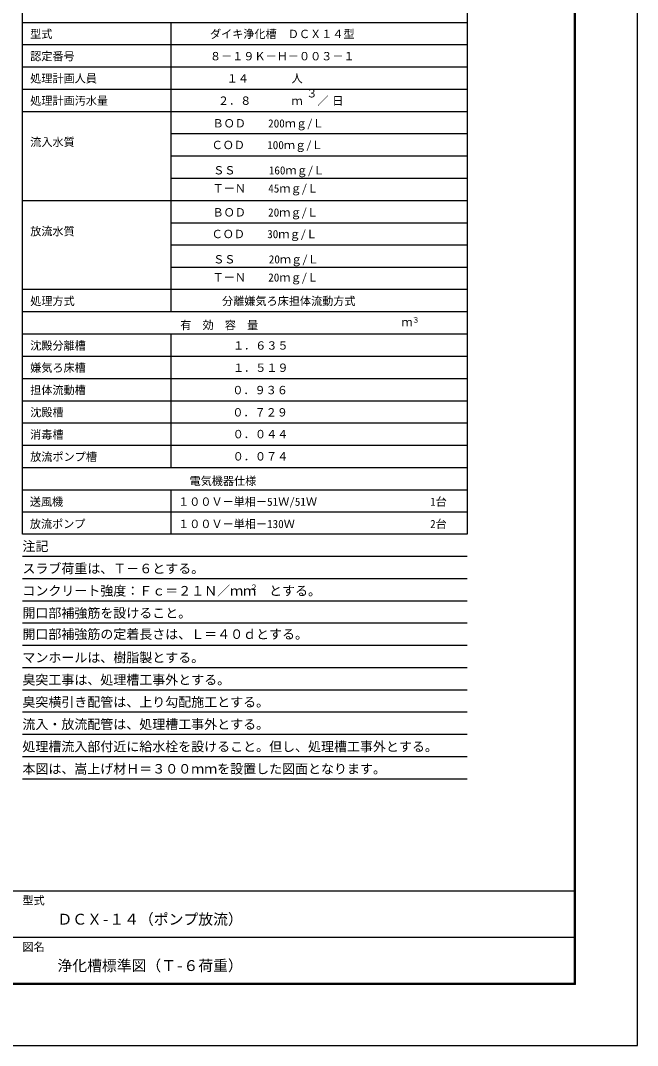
# Model space of a CAD drawing. Units: millimetres, scale not verified. Extents: x -14850 to 14850, y -10500 to 10500.
# Drawn here: x 6526 to 14850, y -10500 to 3317 of the extents above; entities that cross this region are included whole.
import ezdxf
from ezdxf.enums import TextEntityAlignment as Align

# ---------------------------------------------------------------- set-up
doc = ezdxf.new("R2010")
doc.units = ezdxf.units.MM
doc.header["$LTSCALE"] = 50
for name, color, linetype, lineweight in [('0-2_水管', 3, 'Continuous', 25), ('0-5_補助線', 4, 'Continuous', 25), ('0-7_図面枠', 7, 'Continuous', 25), ('0-8_Axis_waku', 7, 'Continuous', 25)]:
    doc.layers.add(name, color=color, linetype=linetype, lineweight=lineweight)
doc.styles.add('ＭＳ ゴシック', font='')
doc.styles.get('ＭＳ ゴシック').set_extended_font_data('MS Gothic')

msp = doc.modelspace()

# ---------------------------------------------------------------- linework, layer by layer
at = {"layer": '0-2_水管'}
for p, q in [((12552.39, -3908.03), (6552.38, -3908.03)), ((12552.39, -4208.03), (6552.38, -4208.03)), ((12552.39, -4508.03), (6552.38, -4508.03)), ((12552.39, -4808.04), (6552.39, -4808.04)), ((12552.39, -5108.04), (6552.39, -5108.04)), ((12552.39, -5108.04), (6552.39, -5108.04)), ((12552.39, -5408.04), (6552.39, -5408.04)), ((12552.39, -5708.04), (6552.39, -5708.04)), ((12552.39, -6008.05), (6552.39, -6008.05)), ((12552.39, -6308.05), (6552.39, -6308.05)), ((12552.39, -6608.05), (6552.39, -6608.05)), ((12552.39, -6908.05), (6552.39, -6908.05))]:
    msp.add_line(p, q, dxfattribs=at)
at = {"layer": '0-5_補助線', "color": 3}
for p, q in [((6552.39, -3608.03), (6552.39, 3592)), ((12552.39, 3592), (12552.39, -3608.03)), ((6552.39, 3291.99), (12552.39, 3291.99)), ((8552.39, 3291.99), (8552.39, -608.03)), ((6552.39, 2991.99), (12552.39, 2991.99)), ((6552.39, 2692), (12552.39, 2692)), ((6552.39, 2392), (12552.39, 2392)), ((6552.39, 2091.99), (12552.39, 2091.99)), ((8552.38, 1791.99), (12552.39, 1791.99)), ((8552.38, 1491.99), (12552.39, 1491.99)), ((8552.38, 1191.99), (12552.39, 1191.99)), ((6552.39, 891.98), (12552.39, 891.98)), ((8552.38, 591.98), (12552.39, 591.98)), ((8552.38, 291.98), (12552.39, 291.98)), ((8552.38, -8.03), (12552.39, -8.03)), ((12552.39, -308.03), (6552.39, -308.03)), ((12552.39, -608.03), (6552.39, -608.03)), ((6552.39, -908.03), (12552.39, -908.03)), ((8552.39, -908.03), (8552.39, -2708.02)), ((6552.39, -1208.03), (12552.39, -1208.03)), ((6552.39, -1508.03), (12552.39, -1508.03)), ((6552.39, -1808.03), (12552.39, -1808.03)), ((6552.39, -2108.03), (12552.39, -2108.03)), ((6552.39, -2408.02), (12552.39, -2408.02)), ((6552.39, -2708.02), (12552.39, -2708.02)), ((6552.39, -3008.02), (12552.39, -3008.02)), ((8552.39, -3008.02), (8552.39, -3608.03)), ((6552.39, -3308.03), (12552.39, -3308.03)), ((12552.39, -3608.03), (6552.39, -3608.03))]:
    msp.add_line(p, q, dxfattribs=at)
at = {"layer": '0-7_図面枠'}
msp.add_lwpolyline([(-14850, -10500), (14850, -10500), (14850, 10500), (-14850, 10500)], close=True, dxfattribs=at)
at = {"layer": '0-8_Axis_waku'}
for p, q in [((14000, -9665), (14000, 9615)), ((14001, -9666.01), (14001, 9616)), ((14002, -9667.01), (14002, 9617)), ((14003, -9668.01), (14003, 9618)), ((14004, -9669.01), (14004, 9619)), ((14005, -9670.01), (14005, 9620)), ((14006, -9671.01), (14006, 9621)), ((14007, -9672.01), (14007, 9622)), ((14008, -9673.01), (14008, 9623)), ((14009, -9674.01), (14009, 9624)), ((14010, -9675.01), (14010, 9625)), ((14011, -9676.01), (14011, 9626)), ((14012, -9677.01), (14012, 9627)), ((14013, -9678.01), (14013, 9628)), ((14014, -9679.01), (14014, 9629)), ((-12950, -8415), (14000, -8415)), ((399.99, -9040), (13999.99, -9040)), ((14007, -9672.01), (-12957, -9672.01)), ((14006, -9671.01), (-12956, -9671.01)), ((14005, -9670.01), (-12955, -9670.01)), ((14004, -9669.01), (-12954, -9669.01)), ((14003, -9668.01), (-12953, -9668.01)), ((14002, -9667.01), (-12952, -9667.01)), ((14001, -9666.01), (-12951, -9666.01)), ((-12950, -9665), (14000, -9665)), ((14014, -9679.01), (-12964, -9679.01)), ((14013, -9678.01), (-12963, -9678.01)), ((14012, -9677.01), (-12962, -9677.01)), ((14011, -9676.01), (-12961, -9676.01)), ((14010, -9675.01), (-12960, -9675.01)), ((14009, -9674.01), (-12959, -9674.01)), ((14008, -9673.01), (-12958, -9673.01))]:
    msp.add_line(p, q, dxfattribs=at)

# ---------------------------------------------------------------- texts
at = {"layer": '0-2_水管', "color": 4, "style": 'ＭＳ ゴシック'}
for s, height, p in [('注記', 128.4, (6552.38, -3872.71)), ('スラブ荷重は、Ｔ－６とする。', 128.4, (6552.38, -4172.71)), ('コンクリート強度：Ｆｃ＝２１Ｎ／ｍｍ\u3000とする。', 128.4, (6552.38, -4472.71)), ('２', 73.31, (9624.43, -4382.5)), ('開口部補強筋を設けること。', 128.4, (6552.38, -4772.71)), ('開口部補強筋の定着長さは、Ｌ＝４０ｄとする。', 128.4, (6552.39, -5057.36)), ('マンホールは、樹脂製とする。', 128.4, (6552.38, -5372.72)), ('臭突工事は、処理槽工事外とする。', 128.4, (6552.38, -5672.72)), ('臭突横引き配管は、上り勾配施工とする。', 128.4, (6552.38, -5972.72)), ('流入・放流配管は、処理槽工事外とする。', 128.4, (6552.38, -6272.72)), ('処理槽流入部付近に給水栓を設けること。但し、処理槽工事外とする。', 128.4, (6552.38, -6572.73)), ('本図は、嵩上げ材Ｈ＝３００ｍｍを設置した図面となります。', 128.4, (6552.38, -6872.73))]:
    msp.add_text(s, height=height, dxfattribs=at).set_placement(p, align=Align.BOTTOM_LEFT)
at = {"layer": '0-5_補助線', "style": 'ＭＳ ゴシック'}
for s, height, p in [('型式', 110, (6657.39, 3046.99)), ('ダイキ浄化槽\u3000ＤＣＸ１４型', 110, (9082.38, 3046.99)), ('認定番号', 110, (6657.39, 2746.99)), ('８－１９Ｋ－Ｈ－００３－１', 110, (9082.38, 2746.99)), ('処理計画人員\u3000', 110, (6657.39, 2446.99)), ('１４', 110, (9307.39, 2446.99)), ('人', 110, (10182.39, 2446.99)), ('３', 110, (10382.39, 2247)), ('処理計画汚水量', 110, (6657.39, 2146.99)), ('２．８', 110, (9190.03, 2146.99)), ('ｍ', 110, (10182.39, 2146.99)), ('／', 110, (10532.39, 2146.99)), ('日', 110, (10732.39, 2146.99)), ('ＢＯＤ\u3000\u3000200ｍｇ/Ｌ', 110, (9116.81, 1842.01)), ('流入水質', 110, (6657.39, 1590.04)), ('ＣＯＤ\u3000\u3000100ｍｇ/Ｌ', 110, (9104.39, 1550.11)), ('ＳＳ\u3000\u3000\u3000160ｍｇ/Ｌ', 110, (9125.88, 1209.29)), ('ＴーＮ\u3000\u300045ｍｇ/Ｌ', 110, (9118.21, 965.19)), ('ＢＯＤ\u3000\u300020ｍｇ/Ｌ', 110, (9116.81, 642)), ('放流水質', 110, (6657.39, 387.31)), ('ＣＯＤ\u3000\u300030ｍｇ/Ｌ', 110, (9104.39, 350.1)), ('ＳＳ\u3000\u3000\u300020ｍｇ/Ｌ', 110, (9125.88, 9.28)), ('ＴーＮ\u3000\u300020ｍｇ/Ｌ', 110, (9118.21, -234.83)), ('処理方式\u3000\u3000\u3000', 110, (6657.39, -553.03)), ('分離嫌気ろ床担体流動方式', 110, (9245.46, -553.03)), ('３', 73.31, (11807.38, -778.03)), ('有\u3000効\u3000容\u3000量', 110, (8682.39, -878.03)), ('ｍ', 110, (11665.79, -836.74)), ('沈殿分離槽', 110, (6657.39, -1153.03)), ('１．６３５', 110, (9392.29, -1153.03)), ('嫌気ろ床槽', 110, (6657.39, -1453.04)), ('１．５１９', 110, (9392.29, -1453.03)), ('担体流動槽', 110, (6657.39, -1753.04)), ('０．９３６', 110, (9384.19, -1754.24)), ('沈殿槽', 110, (6657.39, -2053.03)), ('０．７２９', 110, (9384.19, -2054.24)), ('消毒槽', 110, (6657.39, -2353.03)), ('０．０４４', 110, (9388.79, -2347.47)), ('放流ポンプ槽', 110, (6657.39, -2653.03)), ('０．０７４', 110, (9388.79, -2647.47)), ('電気機器仕様', 110, (8807.39, -2978.03)), ('送風機', 110, (6652.39, -3258.03)), ('１００Ｖ－単相－51Ｗ/51Ｗ', 110, (8652.39, -3258.03)), ('1台', 110, (12052.39, -3258.03)), ('放流ポンプ', 110, (6652.39, -3558.03)), ('１００Ｖ－単相－130Ｗ', 110, (8652.39, -3558.03)), ('2台', 110, (12052.39, -3558.03))]:
    msp.add_text(s, height=height, dxfattribs=at).set_placement(p, align=Align.BOTTOM_LEFT)
at = {"layer": '0-8_Axis_waku', "style": 'ＭＳ ゴシック'}
for s, height, p in [('型式', 110, (6552.45, -8633.97)), ('ＤＣＸ-１４（ポンプ放流）', 146.6, (7024.99, -8915)), ('図名', 110, (6552.45, -9258.97)), ('浄化槽標準図（Ｔ-６荷重）', 146.6, (7024.99, -9540))]:
    msp.add_text(s, height=height, dxfattribs=at).set_placement(p, align=Align.BOTTOM_LEFT)

doc.saveas('drawing.dxf')
